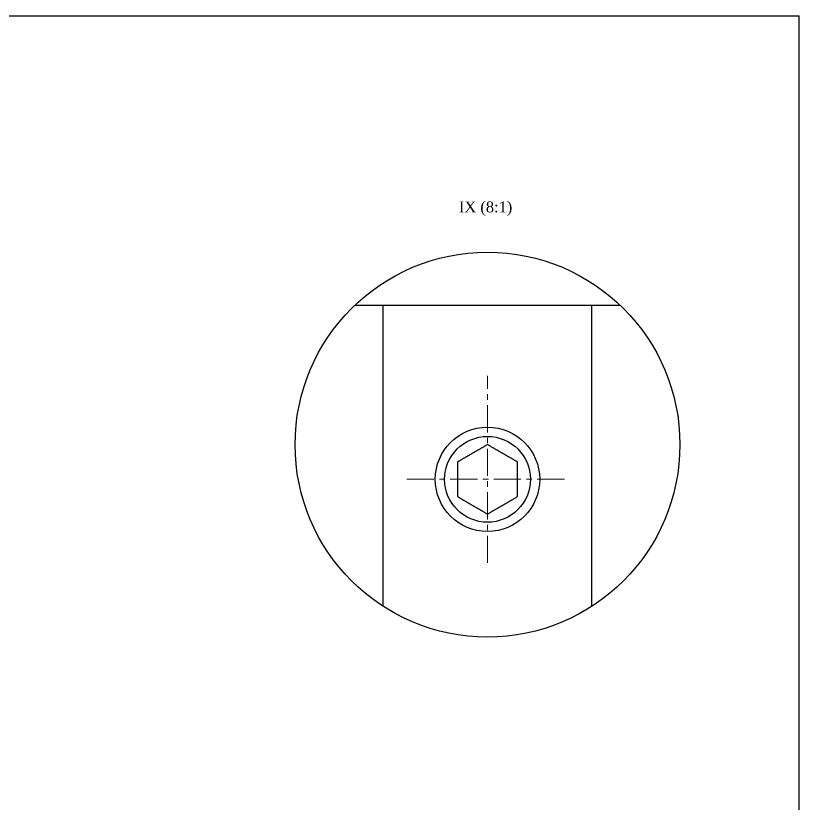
# Model space of a CAD drawing. Header units: inches. Extents: x -8900 to -5053, y -1814 to -15.
# Drawn here: x -8070.8 to -7710.5, y -1335.1 to -973.1 of the extents above; entities that cross this region are included whole.
import ezdxf

# ---------------------------------------------------------------- set-up
doc = ezdxf.new("R2010")
doc.units = ezdxf.units.IN
doc.header["$LTSCALE"] = 2
doc.header["$MEASUREMENT"] = 0
doc.linetypes.add('CENTER', pattern=[2, 1.25, -0.25, 0.25, -0.25])
doc.linetypes.add('HIDDEN', pattern=[0.375, 0.25, -0.125])
doc.layers.add('02___PRT_ALL_AXES', color=7, linetype='Continuous')
doc.layers.add('duong co ban', color=7, linetype='Continuous', lineweight=50)
doc.layers.add('duong tam', color=1, linetype='CENTER', lineweight=20)
doc.styles.get("Standard").update_dxf_attribs({"font": 'arial.ttf', "height": 2.5})

msp = doc.modelspace()

# ---------------------------------------------------------------- linework, layer by layer
at = {"color": 7, "linetype": 'Continuous'}
for p in [(-8899.49, -973.13), (-7710.49, -1814.13)]:
    msp.add_line(p, (-7710.49, -973.13), dxfattribs=at)
at = {"color": 7, "linetype": 'Continuous', "lineweight": 30}
for p, q in [((-7914.86, -1106.22), (-7792.82, -1106.22)), ((-7901.84, -1244.59), (-7901.84, -1106.22)), ((-7805.84, -1244.58), (-7805.84, -1106.22))]:
    msp.add_line(p, q, dxfattribs=at)
at = {"color": 7, "linetype": 'Continuous'}
msp.add_circle((-7853.84, -1170.27), 88.47, dxfattribs=at)
at = {"color": 7, "linetype": 'Continuous', "lineweight": 30}
for radius in [24, 19.72]:
    msp.add_circle((-7853.84, -1186.22), radius, dxfattribs=at)
for points, weights in [([(-7853.84, -1170.27), (-7857.54, -1172.41), (-7860.75, -1174.26)], [1.01001874936, 1.04314139574, 1]), ([(-7846.94, -1174.26), (-7850.14, -1172.41), (-7853.84, -1170.27)], [1, 1.04314139574, 1.01001874936]), ([(-7860.75, -1174.26), (-7863.95, -1176.11), (-7867.65, -1178.24)], [1, 1.04314139574, 1.01001874936]), ([(-7840.03, -1178.24), (-7843.73, -1176.11), (-7846.94, -1174.26)], [1.01001874936, 1.04314139574, 1]), ([(-7867.65, -1178.24), (-7867.65, -1182.52), (-7867.65, -1186.22)], [1.01001874936, 1.04314139574, 1]), ([(-7840.03, -1186.22), (-7840.03, -1182.52), (-7840.03, -1178.24)], [1, 1.04314139574, 1.01001874936]), ([(-7867.65, -1186.22), (-7867.65, -1189.92), (-7867.65, -1194.19)], [1, 1.04314139574, 1.01001874936]), ([(-7840.03, -1194.19), (-7840.03, -1189.92), (-7840.03, -1186.22)], [1.01001874936, 1.04314139574, 1]), ([(-7867.65, -1194.19), (-7863.95, -1196.33), (-7860.75, -1198.18)], [1.01001874936, 1.04314139574, 1]), ([(-7846.94, -1198.18), (-7843.73, -1196.33), (-7840.03, -1194.19)], [1, 1.04314139574, 1.01001874936]), ([(-7860.75, -1198.18), (-7857.54, -1200.03), (-7853.84, -1202.17)], [1, 1.04314139574, 1.01001874936]), ([(-7853.84, -1202.17), (-7850.14, -1200.03), (-7846.94, -1198.18)], [1.01001874936, 1.04314139574, 1])]:
    msp.add_rational_spline(points, weights, degree=2, dxfattribs=at)
at = {"layer": '02___PRT_ALL_AXES', "color": 8, "linetype": 'HIDDEN'}
msp.add_line((-7914.86, -1106.22), (-7905.84, -1106.22), dxfattribs=at)
at = {"layer": 'duong tam', "ltscale": 5}
for p, q in [((-7853.83, -1224.63), (-7853.84, -1138.68)), ((-7890.94, -1186.22), (-7818.31, -1186.22))]:
    msp.add_line(p, q, dxfattribs=at)

# ---------------------------------------------------------------- texts
at = {"layer": 'duong co ban', "lineweight": 20, "insert": (-7866.98, -1058.52), "char_height": 5, "width": 93.2934, "attachment_point": 1}
msp.add_mtext('{\\fTimes New Roman|b0|i0|c0|p18;IX (8:1)}', dxfattribs=at)

doc.saveas('drawing.dxf')
